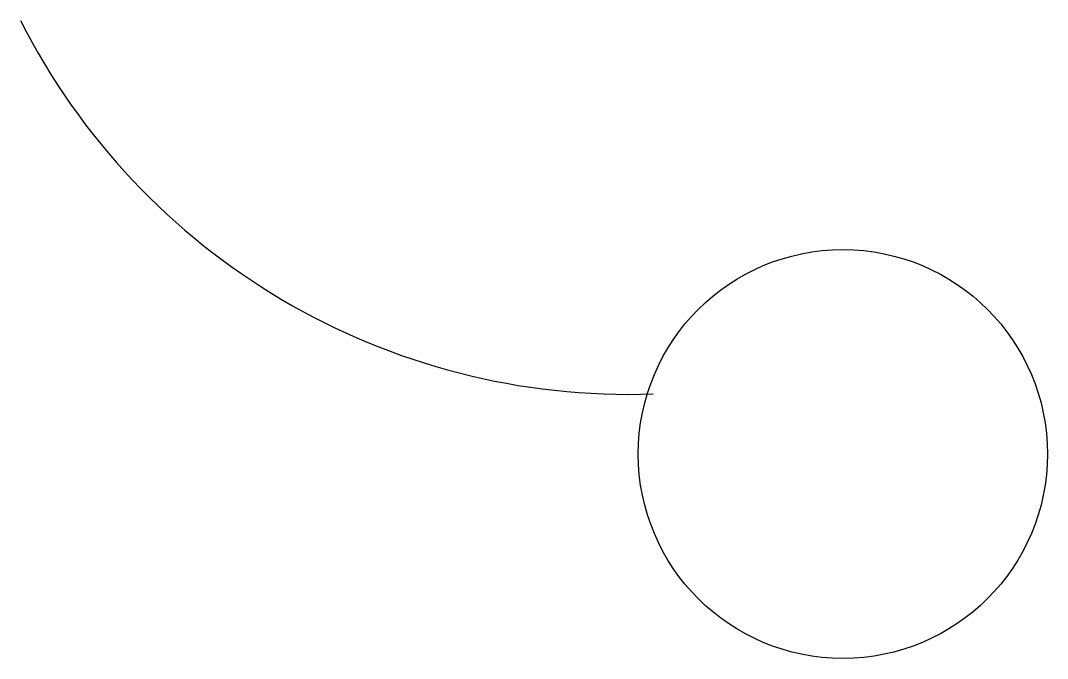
# Model space of a CAD drawing. Extents: x -0.251 to 0.062, y -0.062 to 0.133.
import ezdxf

# ---------------------------------------------------------------- set-up
doc = ezdxf.new("R2010")
doc.units = 0
doc.header["$MEASUREMENT"] = 0
doc.layers.get('0').update_dxf_attribs({"linetype": 'CONTINUOUS'})

msp = doc.modelspace()

# ---------------------------------------------------------------- linework, layer by layer
msp.add_circle((0, 0), 0.0625)
msp.add_arc((-0.06542, 0.22639), 0.20815, 206.8059, 272.0514)

doc.saveas('drawing.dxf')
